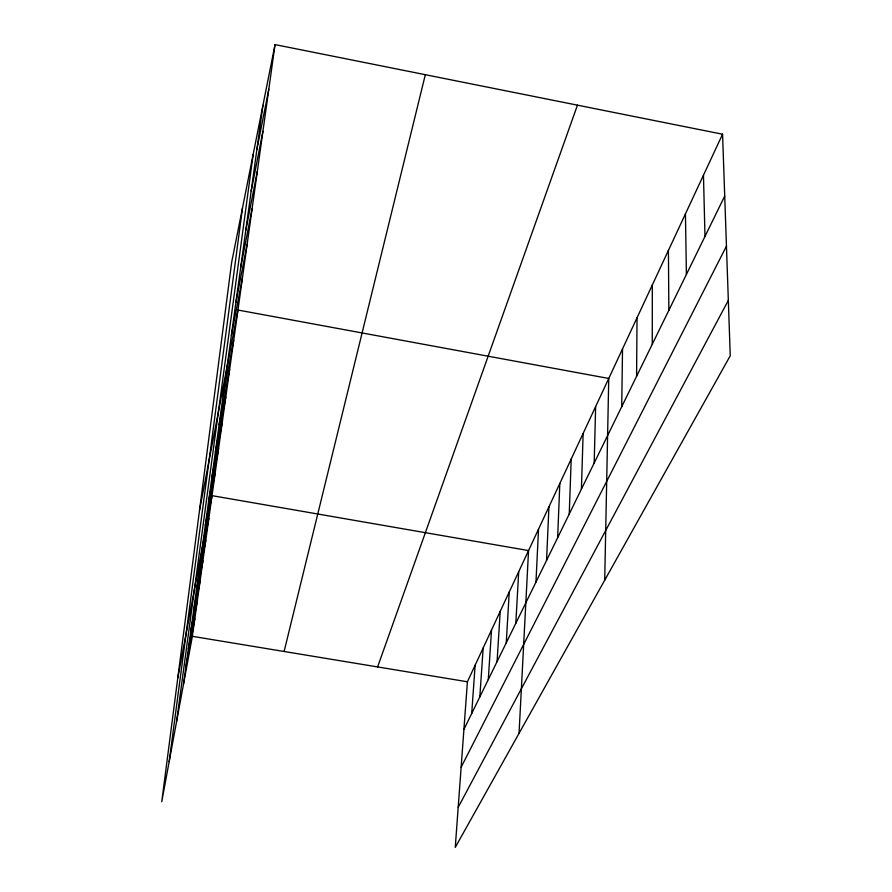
<?xml version="1.0" encoding="UTF-8"?>
<svg xmlns="http://www.w3.org/2000/svg" width="892" height="892" viewBox="0 0 892 892"><rect width="100%" height="100%" fill="white"/><g stroke="black" fill="none" stroke-linecap="round" stroke-linejoin="round"><path stroke-width="1.34" d="M652.275 344.2L652.308 284.983M636.587 376.29L637.033 317.764M621.724 406.696L622.527 348.883M604.709 580.201L608.745 378.464L237.952 310.037L199.518 510.269M594.183 463.004L595.633 406.618M581.417 489.117L583.134 433.434M569.252 514.004L571.203 459.023M557.645 537.742L559.819 483.464M546.562 560.399L548.937 506.812M535.969 582.075L538.523 529.168M519.055 733.347L528.543 550.576L212.017 495.651L177.809 677.82M515.832 623.252L518.698 571.716M506.255 642.831L509.254 591.965M497.078 661.596L500.2 611.399M488.281 679.592L491.514 630.042M479.829 696.875L483.163 647.96M471.712 713.477L475.135 665.198M722.565 134.224L467.408 681.778L455.255 847.4L730.258 355.73L722.565 134.224L275.037 44.6L231.652 262.393L161.742 801.774L192.36 636.319L275.037 44.6M169.157 761.679L242.524 207.836M176.571 721.628L253.15 154.483M183.551 683.908L262.95 105.278M193.553 610.998L202.897 560.945M190.899 630.354L200.098 580.937M188.357 648.93L197.411 600.138M185.904 666.759L194.835 618.58M205.316 525.277L215.228 472.626M199.228 569.698L208.84 518.352M196.329 590.794L205.807 540.095M215.418 451.687L225.787 397.063M211.895 477.365L222.108 423.41M208.527 501.873L218.596 448.565M223 396.416L233.693 340.476M219.12 424.737L229.645 369.455M235.934 302.187L247.14 244.296M231.396 335.269L242.423 278.025M245.802 230.259L257.353 171.164M240.728 267.232L252.101 208.728M251.176 191.089L262.906 131.414M256.885 149.499L268.793 89.3M284.102 651.483L425.328 74.694M377.606 666.937L577.458 105.167M463.907 729.444L724.717 196.073M461.142 767.209L726.456 246.147M458.198 807.305L728.34 300.37M192.36 636.319L467.408 681.778M703.465 175.2L704.981 236.425M685.446 213.857L686.394 274.446M668.42 250.396L668.855 310.305"/></g></svg>
